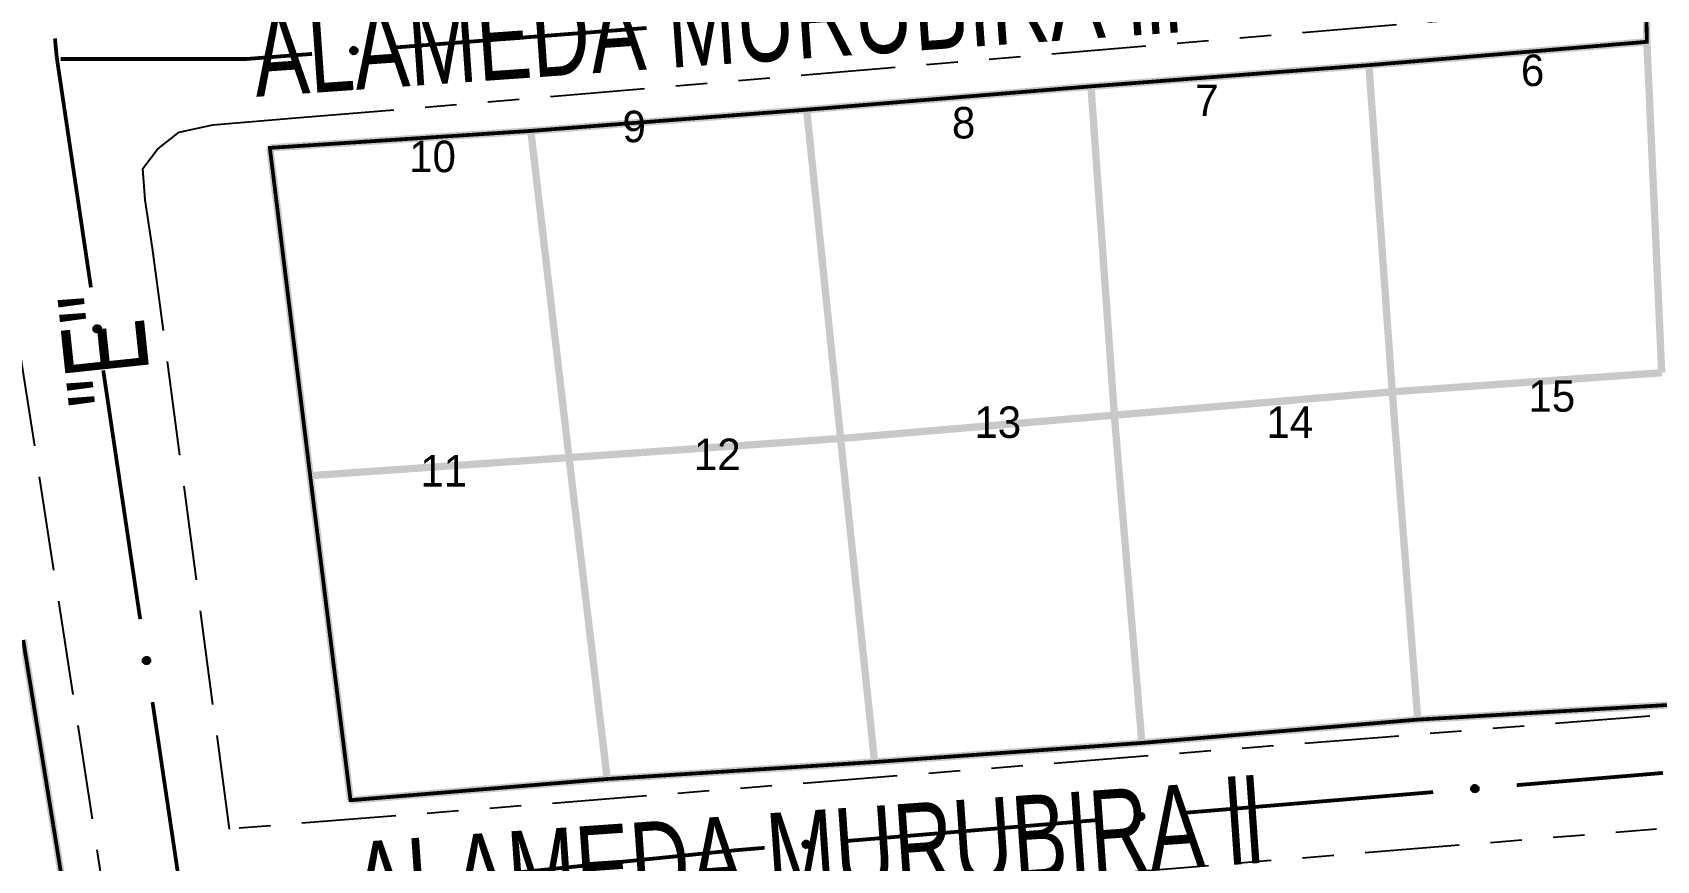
# Model space of a CAD drawing. Extents: x 205807 to 207855, y 4874692 to 4876446.
# Drawn here: x 206261.2 to 206338.6, y 4875261.9 to 4875301.4 of the extents above; entities that cross this region are included whole.
import ezdxf
from ezdxf.enums import TextEntityAlignment as Align

# ---------------------------------------------------------------- set-up
doc = ezdxf.new("R2010")
doc.units = 0
doc.header["$LTSCALE"] = 1.5
doc.header["$MEASUREMENT"] = 0
doc.linetypes.add('TRACO_11', pattern=[8, 3, -1, 3, -1])
doc.linetypes.add('TRACO_25', pattern=[8, 3, -1, 1, -1, 1, -1])
for name, color, linetype in [('CD_MALHA_LOTES', 7, 'CONTINUOUS'), ('RU-QUADRA', 210, 'CONTINUOUS'), ('SV-EIXO-RUA-N-PAV', 6, 'CONTINUOUS'), ('SV-EIXO-RUA-PAV', 20, 'CONTINUOUS'), ('SV-RUA-NAO-PAV', 7, 'CONTINUOUS'), ('SV-RUA-PAVIM', 7, 'CONTINUOUS'), ('SV-TXT-RUA-N-PAV', 7, 'CONTINUOUS'), ('Th_NmrPort', 1, 'CONTINUOUS')]:
    doc.layers.add(name, color=color, linetype=linetype)
doc.styles.add('ARIAL', font='ARIAL.SHX')

msp = doc.modelspace()

# ---------------------------------------------------------------- linework, layer by layer
at = {"layer": 'CD_MALHA_LOTES', "linetype": 'Continuous', "const_width": 0.35, "flags": 128}
for points in [[(206338.17189, 4875300.959018), (206338.02008, 4875309.308564)], [(206324.913825, 4875299.845746), (206338.17189, 4875300.959018)], [(206338.880336, 4875285.170788), (206338.17189, 4875300.959018)], [(206311.655759, 4875298.83368), (206324.913825, 4875299.845746)], [(206326.027097, 4875284.259928), (206324.913825, 4875299.845746)], [(206298.094074, 4875297.720407), (206311.655759, 4875298.83368)], [(206312.769032, 4875283.146656), (206311.655759, 4875298.83368)], [(206284.937215, 4875296.708341), (206298.094074, 4875297.720407)], [(206299.71338, 4875282.033383), (206298.094074, 4875297.720407)], [(206272.488802, 4875295.898688), (206284.937215, 4875296.708341)], [(206286.758934, 4875281.122524), (206284.937215, 4875296.708341)], [(206274.411728, 4875280.262267), (206272.488802, 4875295.898688)], [(206326.027097, 4875284.259928), (206338.880336, 4875285.170788)], [(206312.769032, 4875283.146656), (206326.027097, 4875284.259928)], [(206327.241577, 4875268.623508), (206326.027097, 4875284.259928)], [(206299.71338, 4875282.033383), (206312.769032, 4875283.146656)], [(206314.084718, 4875267.510235), (206312.769032, 4875283.146656)], [(206286.758934, 4875281.122524), (206299.71338, 4875282.033383)], [(206301.332685, 4875266.599376), (206299.71338, 4875282.033383)], [(206274.411728, 4875280.262267), (206286.758934, 4875281.122524)], [(206288.580653, 4875265.789723), (206286.758934, 4875281.122524)], [(206276.334653, 4875264.777657), (206274.411728, 4875280.262267)], [(206260.720919, 4875272.423703), (206263.73606, 4875253.863834)], [(206339.386369, 4875269.331954), (206327.241577, 4875268.623508)], [(206327.241577, 4875268.623508), (206314.084718, 4875267.510235)], [(206314.084718, 4875267.510235), (206301.332685, 4875266.599376)], [(206301.332685, 4875266.599376), (206288.580653, 4875265.789723)], [(206288.580653, 4875265.789723), (206276.334653, 4875264.777657)]]:
    msp.add_lwpolyline(points, dxfattribs=at)
at = {"layer": 'RU-QUADRA', "linetype": 'Continuous', "const_width": 0.18, "flags": 128}
for points in [[(206339.386369, 4875269.331954), (206327.241577, 4875268.623508), (206314.084718, 4875267.510235), (206301.332685, 4875266.599376), (206288.580653, 4875265.789723), (206276.334653, 4875264.777657), (206274.411728, 4875280.262267), (206272.488802, 4875295.898688), (206284.937215, 4875296.708341), (206298.094074, 4875297.720407), (206311.655759, 4875298.83368), (206324.913825, 4875299.845746), (206338.17189, 4875300.959018), (206338.02008, 4875309.308564)], [(206260.720919, 4875272.423703), (206263.73606, 4875253.863834), (206265.612148, 4875242.875319), (206266.818204, 4875233.49488), (206268.42628, 4875223.645419), (206271.64243, 4875204.080502), (206273.116499, 4875194.566057), (206274.724575, 4875184.582589)]]:
    msp.add_lwpolyline(points, dxfattribs=at)
at = {"layer": 'SV-EIXO-RUA-N-PAV', "const_width": 0.18}
for points in [[(206278.492365, 4875300.690958), (206290.456471, 4875301.618408)], [(206271.364777, 4875300.138431), (206274.50433, 4875300.381808)], [(206262.51375, 4875300.138431), (206270.513749, 4875300.139634)], [(206270.513749, 4875300.139634), (206271.364777, 4875300.138431)], [(206331.963789, 4875265.497023), (206338.939609, 4875266.078342)], [(206316.019057, 4875264.168295), (206327.977606, 4875265.164841)], [(206300.074325, 4875262.839567), (206312.032874, 4875263.836113)], [(206284.147688, 4875261.315395), (206294.096219, 4875262.328672)], [(206294.096219, 4875262.328672), (206294.783121, 4875262.398633)], [(206294.783121, 4875262.398633), (206296.088142, 4875262.507385)]]:
    msp.add_lwpolyline(points, dxfattribs=at)
at = {"layer": 'SV-EIXO-RUA-N-PAV'}
for points in [[(206276.346589, 4875300.635029), (206276.377866, 4875300.672629), (206276.412436, 4875300.698548), (206276.447492, 4875300.711868), (206276.481538, 4875300.71556), (206276.516795, 4875300.715415), (206276.552309, 4875300.707425), (206276.589761, 4875300.689827), (206276.627699, 4875300.658716), (206276.651923, 4875300.621558), (206276.66682, 4875300.587888), (206276.672714, 4875300.552608), (206276.671999, 4875300.51836), (206276.66248, 4875300.481745), (206276.644276, 4875300.443965), (206276.612069, 4875300.406574), (206276.578003, 4875300.381396), (206276.543758, 4875300.369403), (206276.508252, 4875300.363702), (206276.47226, 4875300.364282), (206276.437444, 4875300.372325), (206276.399438, 4875300.390723), (206276.362955, 4875300.423), (206276.337455, 4875300.45669), (206276.324984, 4875300.490758), (206276.320159, 4875300.52584), (206276.319874, 4875300.561204), (206276.326419, 4875300.597237), (206276.346589, 4875300.635029)], [(206329.818372, 4875265.428701), (206329.849431, 4875265.46648), (206329.883851, 4875265.492599), (206329.918829, 4875265.50612), (206329.952854, 4875265.51001), (206329.988111, 4875265.510068), (206330.02367, 4875265.502284), (206330.061223, 4875265.484902), (206330.09934, 4875265.454011), (206330.123779, 4875265.416993), (206330.13887, 4875265.38341), (206330.144968, 4875265.348165), (206330.144451, 4875265.313913), (206330.135144, 4875265.277244), (206330.117158, 4875265.239359), (206330.085168, 4875265.201783), (206330.051248, 4875265.176408), (206330.017072, 4875265.164218), (206329.9816, 4875265.158312), (206329.945605, 4875265.158684), (206329.910743, 4875265.166526), (206329.872632, 4875265.184704), (206329.835962, 4875265.216769), (206329.810268, 4875265.250311), (206329.797601, 4875265.284307), (206329.792573, 4875265.31936), (206329.792084, 4875265.354722), (206329.798421, 4875265.390793), (206329.818372, 4875265.428701)], [(206313.87364, 4875264.099972), (206313.904699, 4875264.137752), (206313.939119, 4875264.163871), (206313.974097, 4875264.177392), (206314.008122, 4875264.181281), (206314.043379, 4875264.18134), (206314.078938, 4875264.173556), (206314.116491, 4875264.156174), (206314.154608, 4875264.125283), (206314.179047, 4875264.088265), (206314.194138, 4875264.054682), (206314.200236, 4875264.019437), (206314.199718, 4875263.985185), (206314.190412, 4875263.948516), (206314.172426, 4875263.910631), (206314.140436, 4875263.873055), (206314.106516, 4875263.84768), (206314.07234, 4875263.83549), (206314.036868, 4875263.829584), (206314.000873, 4875263.829956), (206313.966011, 4875263.837798), (206313.9279, 4875263.855976), (206313.89123, 4875263.888041), (206313.865536, 4875263.921583), (206313.852869, 4875263.955579), (206313.847841, 4875263.990632), (206313.847352, 4875264.025994), (206313.853689, 4875264.062065), (206313.87364, 4875264.099972)], [(206297.928907, 4875262.771244), (206297.959967, 4875262.809024), (206297.994387, 4875262.835143), (206298.029365, 4875262.848664), (206298.06339, 4875262.852553), (206298.098647, 4875262.852611), (206298.134206, 4875262.844828), (206298.171759, 4875262.827446), (206298.209876, 4875262.796555), (206298.234315, 4875262.759537), (206298.249406, 4875262.725954), (206298.255504, 4875262.690708), (206298.254986, 4875262.656457), (206298.245679, 4875262.619788), (206298.227693, 4875262.581903), (206298.195704, 4875262.544327), (206298.161784, 4875262.518952), (206298.127608, 4875262.506762), (206298.092136, 4875262.500856), (206298.056141, 4875262.501228), (206298.021279, 4875262.50907), (206297.983168, 4875262.527248), (206297.946498, 4875262.559313), (206297.920804, 4875262.592855), (206297.908137, 4875262.626851), (206297.903109, 4875262.661904), (206297.90262, 4875262.697266), (206297.908957, 4875262.733337), (206297.928907, 4875262.771244)]]:
    msp.add_lwpolyline(points, close=True, dxfattribs=at)
for points in [[(206276.319874, 4875300.561204), (206276.651923, 4875300.621558)], [(206276.320159, 4875300.52584), (206276.66682, 4875300.587888)], [(206276.323708, 4875300.544907), (206276.654274, 4875300.606116)], [(206276.324984, 4875300.490758), (206276.672714, 4875300.552608)], [(206276.325195, 4875300.50807), (206276.668216, 4875300.567507)], [(206276.326419, 4875300.597237), (206276.627699, 4875300.658716)], [(206276.327874, 4875300.579445), (206276.635207, 4875300.640222)], [(206276.334739, 4875300.473225), (206276.669386, 4875300.534751)], [(206276.337455, 4875300.45669), (206276.671999, 4875300.51836)], [(206276.337481, 4875300.614405), (206276.605361, 4875300.672124)], [(206276.346589, 4875300.635029), (206276.589761, 4875300.689827)], [(206276.352446, 4875300.439014), (206276.662605, 4875300.498641)], [(206276.362955, 4875300.423), (206276.66248, 4875300.481745)], [(206276.364458, 4875300.654818), (206276.563694, 4875300.697635)], [(206276.377866, 4875300.672629), (206276.552309, 4875300.707425)], [(206276.384907, 4875300.408684), (206276.650382, 4875300.46211)], [(206276.397509, 4875300.68749), (206276.525802, 4875300.709752)], [(206276.399438, 4875300.390723), (206276.644276, 4875300.443965)], [(206276.412436, 4875300.698548), (206276.516795, 4875300.715415)], [(206276.423748, 4875300.384322), (206276.620474, 4875300.424207)], [(206276.437444, 4875300.372325), (206276.612069, 4875300.406574)], [(206276.45913, 4875300.369273), (206276.588678, 4875300.393002)], [(206276.47226, 4875300.364282), (206276.578003, 4875300.381396)], [(206329.798421, 4875265.390793), (206330.09934, 4875265.454011)], [(206329.799978, 4875265.373009), (206330.106955, 4875265.43556)], [(206329.809383, 4875265.408024), (206330.076926, 4875265.467289)], [(206329.818372, 4875265.428701), (206330.061223, 4875265.484902)], [(206329.836126, 4875265.448592), (206330.035112, 4875265.492559)], [(206329.849431, 4875265.46648), (206330.02367, 4875265.502284)], [(206329.868988, 4875265.481454), (206329.99715, 4875265.504457)], [(206329.883851, 4875265.492599), (206329.988111, 4875265.510068)], [(206329.792084, 4875265.354722), (206330.123779, 4875265.416993)], [(206329.792573, 4875265.31936), (206330.13887, 4875265.38341)], [(206329.796012, 4875265.338447), (206330.126219, 4875265.401565)], [(206329.797601, 4875265.284307), (206330.144968, 4875265.348165)], [(206329.797712, 4875265.301619), (206330.140384, 4875265.363037)], [(206329.807457, 4875265.266831), (206330.141743, 4875265.330289)], [(206329.810268, 4875265.250311), (206330.144451, 4875265.313913)], [(206329.825361, 4875265.232722), (206330.135171, 4875265.29414)], [(206329.835962, 4875265.216769), (206330.135144, 4875265.277244)], [(206329.857997, 4875265.20258), (206330.123159, 4875265.257539)], [(206329.872632, 4875265.184704), (206330.117158, 4875265.239359)], [(206329.896978, 4875265.178443), (206330.09347, 4875265.219464)], [(206329.910743, 4875265.166526), (206330.085168, 4875265.201783)], [(206329.932446, 4875265.163599), (206330.061855, 4875265.188075)], [(206329.945605, 4875265.158684), (206330.051248, 4875265.176408)], [(206313.847352, 4875264.025994), (206314.179047, 4875264.088265)], [(206313.847841, 4875263.990632), (206314.194138, 4875264.054682)], [(206313.85128, 4875264.009719), (206314.181487, 4875264.072837)], [(206313.852869, 4875263.955579), (206314.200236, 4875264.019437)], [(206313.85298, 4875263.972891), (206314.195651, 4875264.034309)], [(206313.853689, 4875264.062065), (206314.154608, 4875264.125283)], [(206313.855246, 4875264.044281), (206314.162223, 4875264.106832)], [(206313.862725, 4875263.938103), (206314.197011, 4875264.00156)], [(206313.864651, 4875264.079296), (206314.132194, 4875264.138561)], [(206313.865536, 4875263.921583), (206314.199718, 4875263.985185)], [(206313.87364, 4875264.099972), (206314.116491, 4875264.156174)], [(206313.880629, 4875263.903994), (206314.190439, 4875263.965412)], [(206313.89123, 4875263.888041), (206314.190412, 4875263.948516)], [(206313.891394, 4875264.119864), (206314.09038, 4875264.163831)], [(206313.904699, 4875264.137752), (206314.078938, 4875264.173556)], [(206313.913264, 4875263.873852), (206314.178427, 4875263.928811)], [(206313.924256, 4875264.152726), (206314.052418, 4875264.175729)], [(206313.9279, 4875263.855976), (206314.172426, 4875263.910631)], [(206313.939119, 4875264.163871), (206314.043379, 4875264.18134)], [(206313.952246, 4875263.849715), (206314.148738, 4875263.890736)], [(206313.966011, 4875263.837798), (206314.140436, 4875263.873055)], [(206313.987714, 4875263.834871), (206314.117123, 4875263.859347)], [(206314.000873, 4875263.829956), (206314.106516, 4875263.84768)], [(206297.90262, 4875262.697266), (206298.234315, 4875262.759537)], [(206297.903109, 4875262.661904), (206298.249406, 4875262.725954)], [(206297.906548, 4875262.680991), (206298.236755, 4875262.744109)], [(206297.908137, 4875262.626851), (206298.255504, 4875262.690708)], [(206297.908248, 4875262.644163), (206298.250919, 4875262.705581)], [(206297.908957, 4875262.733337), (206298.209876, 4875262.796555)], [(206297.910514, 4875262.715553), (206298.217491, 4875262.778104)], [(206297.917993, 4875262.609375), (206298.252279, 4875262.672832)], [(206297.919919, 4875262.750568), (206298.187462, 4875262.809833)], [(206297.920804, 4875262.592855), (206298.254986, 4875262.656457)], [(206297.928907, 4875262.771244), (206298.171759, 4875262.827446)], [(206297.935897, 4875262.575266), (206298.245707, 4875262.636684)], [(206297.946498, 4875262.559313), (206298.245679, 4875262.619788)], [(206297.946662, 4875262.791136), (206298.145647, 4875262.835103)], [(206297.959967, 4875262.809024), (206298.134206, 4875262.844828)], [(206297.968532, 4875262.545124), (206298.233695, 4875262.600083)], [(206297.979524, 4875262.823998), (206298.107686, 4875262.847001)], [(206297.983168, 4875262.527248), (206298.227693, 4875262.581903)], [(206297.994387, 4875262.835143), (206298.098647, 4875262.852611)], [(206298.007514, 4875262.520987), (206298.204006, 4875262.562008)], [(206298.021279, 4875262.50907), (206298.195704, 4875262.544327)], [(206298.042982, 4875262.506142), (206298.17239, 4875262.530619)], [(206298.056141, 4875262.501228), (206298.161784, 4875262.518952)]]:
    msp.add_lwpolyline(points, dxfattribs=at)
at = {"layer": 'SV-EIXO-RUA-PAV', "const_width": 0.18}
for points in [[(206262.237016, 4875301.117539), (206262.319394, 4875300.247227)], [(206262.319394, 4875300.247227), (206263.953491, 4875289.242087)], [(206264.540989, 4875285.285466), (206266.303484, 4875273.415605)], [(206266.890982, 4875269.458984), (206268.653477, 4875257.589122)]]:
    msp.add_lwpolyline(points, dxfattribs=at)
at = {"layer": 'SV-EIXO-RUA-PAV'}
for points in [[(206264.335024, 4875287.422067), (206264.374721, 4875287.393497), (206264.402996, 4875287.360826), (206264.418736, 4875287.326788), (206264.424802, 4875287.293084), (206264.427124, 4875287.257903), (206264.42164, 4875287.221918), (206264.406706, 4875287.183326), (206264.378327, 4875287.143304), (206264.342954, 4875287.116538), (206264.31041, 4875287.099321), (206264.275629, 4875287.090972), (206264.241415, 4875287.089289), (206264.204224, 4875287.096222), (206264.165262, 4875287.111738), (206264.125709, 4875287.141248), (206264.098208, 4875287.173468), (206264.083848, 4875287.206791), (206264.075676, 4875287.24181), (206264.073736, 4875287.277755), (206264.079323, 4875287.313048), (206264.095016, 4875287.352248), (206264.12466, 4875287.390902), (206264.156483, 4875287.418697), (206264.189594, 4875287.433521), (206264.224253, 4875287.44079), (206264.25951, 4875287.443549), (206264.295913, 4875287.439542), (206264.335024, 4875287.422067)], [(206266.685017, 4875271.595585), (206266.724713, 4875271.567015), (206266.752989, 4875271.534344), (206266.768728, 4875271.500306), (206266.774795, 4875271.466602), (206266.777117, 4875271.431421), (206266.771633, 4875271.395436), (206266.756699, 4875271.356844), (206266.728319, 4875271.316822), (206266.692947, 4875271.290056), (206266.660403, 4875271.272839), (206266.625622, 4875271.26449), (206266.591408, 4875271.262807), (206266.554216, 4875271.26974), (206266.515255, 4875271.285255), (206266.475702, 4875271.314766), (206266.448201, 4875271.346986), (206266.433841, 4875271.380309), (206266.425669, 4875271.415328), (206266.423729, 4875271.451273), (206266.429316, 4875271.486566), (206266.445008, 4875271.525766), (206266.474653, 4875271.56442), (206266.506475, 4875271.592215), (206266.539587, 4875271.607039), (206266.574245, 4875271.614308), (206266.609503, 4875271.617066), (206266.645906, 4875271.61306), (206266.685017, 4875271.595585)]]:
    msp.add_lwpolyline(points, close=True, dxfattribs=at)
for points in [[(206264.073736, 4875287.277755), (206264.098208, 4875287.173468)], [(206264.077795, 4875287.291202), (206264.110532, 4875287.163633)], [(206264.079323, 4875287.313048), (206264.125709, 4875287.141248)], [(206264.090332, 4875287.327551), (206264.143887, 4875287.134098)], [(206264.095016, 4875287.352248), (206264.165262, 4875287.111738)], [(206264.111915, 4875287.368002), (206264.18379, 4875287.106916)], [(206264.12466, 4875287.390902), (206264.204224, 4875287.096222)], [(206264.139899, 4875287.402505), (206264.221087, 4875287.09728)], [(206264.156483, 4875287.418697), (206264.241415, 4875287.089289)], [(206264.172787, 4875287.422563), (206264.257583, 4875287.093042)], [(206264.189594, 4875287.433521), (206264.275629, 4875287.090972)], [(206264.206878, 4875287.434522), (206264.290177, 4875287.096502)], [(206264.224253, 4875287.44079), (206264.31041, 4875287.099321)], [(206264.243521, 4875287.438584), (206264.327715, 4875287.113112)], [(206264.25951, 4875287.443549), (206264.342954, 4875287.116538)], [(206264.278266, 4875287.436846), (206264.360403, 4875287.13452)], [(206264.295913, 4875287.439542), (206264.378327, 4875287.143304)], [(206264.313813, 4875287.429708), (206264.390138, 4875287.166524)], [(206264.335024, 4875287.422067), (206264.406706, 4875287.183326)], [(206264.356015, 4875287.405626), (206264.41267, 4875287.209875)], [(206264.374721, 4875287.393497), (206264.42164, 4875287.221918)], [(206264.390919, 4875287.374942), (206264.422106, 4875287.248522)], [(206264.402996, 4875287.360826), (206264.427124, 4875287.257903)], [(206266.423729, 4875271.451273), (206266.448201, 4875271.346986)], [(206266.427788, 4875271.46472), (206266.460525, 4875271.337151)], [(206266.429316, 4875271.486566), (206266.475702, 4875271.314766)], [(206266.440324, 4875271.501069), (206266.49388, 4875271.307616)], [(206266.445008, 4875271.525766), (206266.515255, 4875271.285255)], [(206266.461908, 4875271.541519), (206266.533783, 4875271.280434)], [(206266.474653, 4875271.56442), (206266.554216, 4875271.26974)], [(206266.489892, 4875271.576023), (206266.57108, 4875271.270797)], [(206266.506475, 4875271.592215), (206266.591408, 4875271.262807)], [(206266.52278, 4875271.596081), (206266.607576, 4875271.26656)], [(206266.539587, 4875271.607039), (206266.625622, 4875271.26449)], [(206266.556871, 4875271.60804), (206266.640169, 4875271.27002)], [(206266.574245, 4875271.614308), (206266.660403, 4875271.272839)], [(206266.593514, 4875271.612102), (206266.677708, 4875271.28663)], [(206266.609503, 4875271.617066), (206266.692947, 4875271.290056)], [(206266.628259, 4875271.610364), (206266.710396, 4875271.308038)], [(206266.645906, 4875271.61306), (206266.728319, 4875271.316822)], [(206266.663806, 4875271.603226), (206266.740131, 4875271.340042)], [(206266.685017, 4875271.595585), (206266.756699, 4875271.356844)], [(206266.706007, 4875271.579144), (206266.762663, 4875271.383393)], [(206266.724713, 4875271.567015), (206266.771633, 4875271.395436)], [(206266.740912, 4875271.54846), (206266.772099, 4875271.42204)], [(206266.752989, 4875271.534344), (206266.777117, 4875271.431421)]]:
    msp.add_lwpolyline(points, dxfattribs=at)
at = {"layer": 'SV-RUA-NAO-PAV', "linetype": 'TRACO_25'}
for points in [[(206273.920743, 4875297.339841, 7.340901), (206337.000905, 4875302.690358, 6.456693)], [(206338.304663, 4875268.792666, 7.111662), (206270.55809, 4875263.40089, 7.774818)], [(206271.824998, 4875257.17472, 7.954935), (206300.815123, 4875260.320166, 7.504643), (206338.630602, 4875263.414667, 7.111662)]]:
    msp.add_polyline3d(points, dxfattribs=at)
at = {"layer": 'SV-RUA-PAVIM', "linetype": 'TRACO_11'}
for points in [[(206187.145256, 4875330.342766, 8.618092), (206246.634035, 4875355.952274, 7.439147), (206250.410112, 4875355.41542, 7.324527), (206252.590108, 4875353.436336, 7.299966), (206253.539781, 4875349.971799, 7.299966), (206255.310236, 4875325.924783, 7.25903), (206255.827395, 4875321.19826, 7.25903), (206256.302068, 4875316.153638, 7.25903), (206259.64805, 4875292.060076, 7.504643), (206264.696995, 4875259.462718, 7.807567), (206269.846594, 4875224.650876, 8.135052), (206277.553303, 4875174.105381, 8.356104), (206285.553818, 4875128.183295, 8.085929), (206296.424565, 4875063.084881, 7.774818), (206301.689167, 4875033.399747, 7.774818), (206302.911595, 4875023.602563, 8.323355), (206301.253687, 4875020.49677, 8.544407)], [(206270.55809, 4875263.40089, 7.79938), (206266.891532, 4875291.117261, 7.283591), (206266.545834, 4875293.42192, 7.283591), (206266.430601, 4875294.919949, 7.283591), (206267.121998, 4875295.841812, 7.283591), (206268.159095, 4875296.648443, 7.283591), (206269.772356, 4875296.994142, 7.283591), (206273.920743, 4875297.339841, 7.283591)]]:
    msp.add_polyline3d(points, dxfattribs=at)

# ---------------------------------------------------------------- texts
at = {"layer": 'SV-TXT-RUA-N-PAV', "style": 'ARIAL', "width": 0.7}
for s, rotation, p in [('ALAMEDA MURUBIRA lll', 4, (206271.834142, 4875298.332191)), ('"E"', 96, (206266.88864, 4875283.86202)), ('ALAMEDA MURUBIRA ll ', 4, (206276.596477, 4875258.768178))]:
    msp.add_text(s, height=4, rotation=rotation, dxfattribs=at).set_placement(p)
at = {"layer": 'Th_NmrPort', "color": 1}
for s, p in [('6', (206332.162883, 4875299.597904)), ('7', (206316.628831, 4875298.169485)), ('9', (206289.310327, 4875296.919619)), ('8', (206305.022931, 4875297.098171)), ('10', (206279.132845, 4875295.491201)), ('15', (206332.519988, 4875284.063852)), ('13', (206306.094245, 4875282.813986)), ('14', (206320.021325, 4875282.813986)), ('12', (206292.713971, 4875281.279486)), ('11', (206279.668502, 4875280.492806))]:
    msp.add_text(s, height=1.5, dxfattribs=at).set_placement(p, align=Align.MIDDLE_LEFT)

doc.saveas('drawing.dxf')
